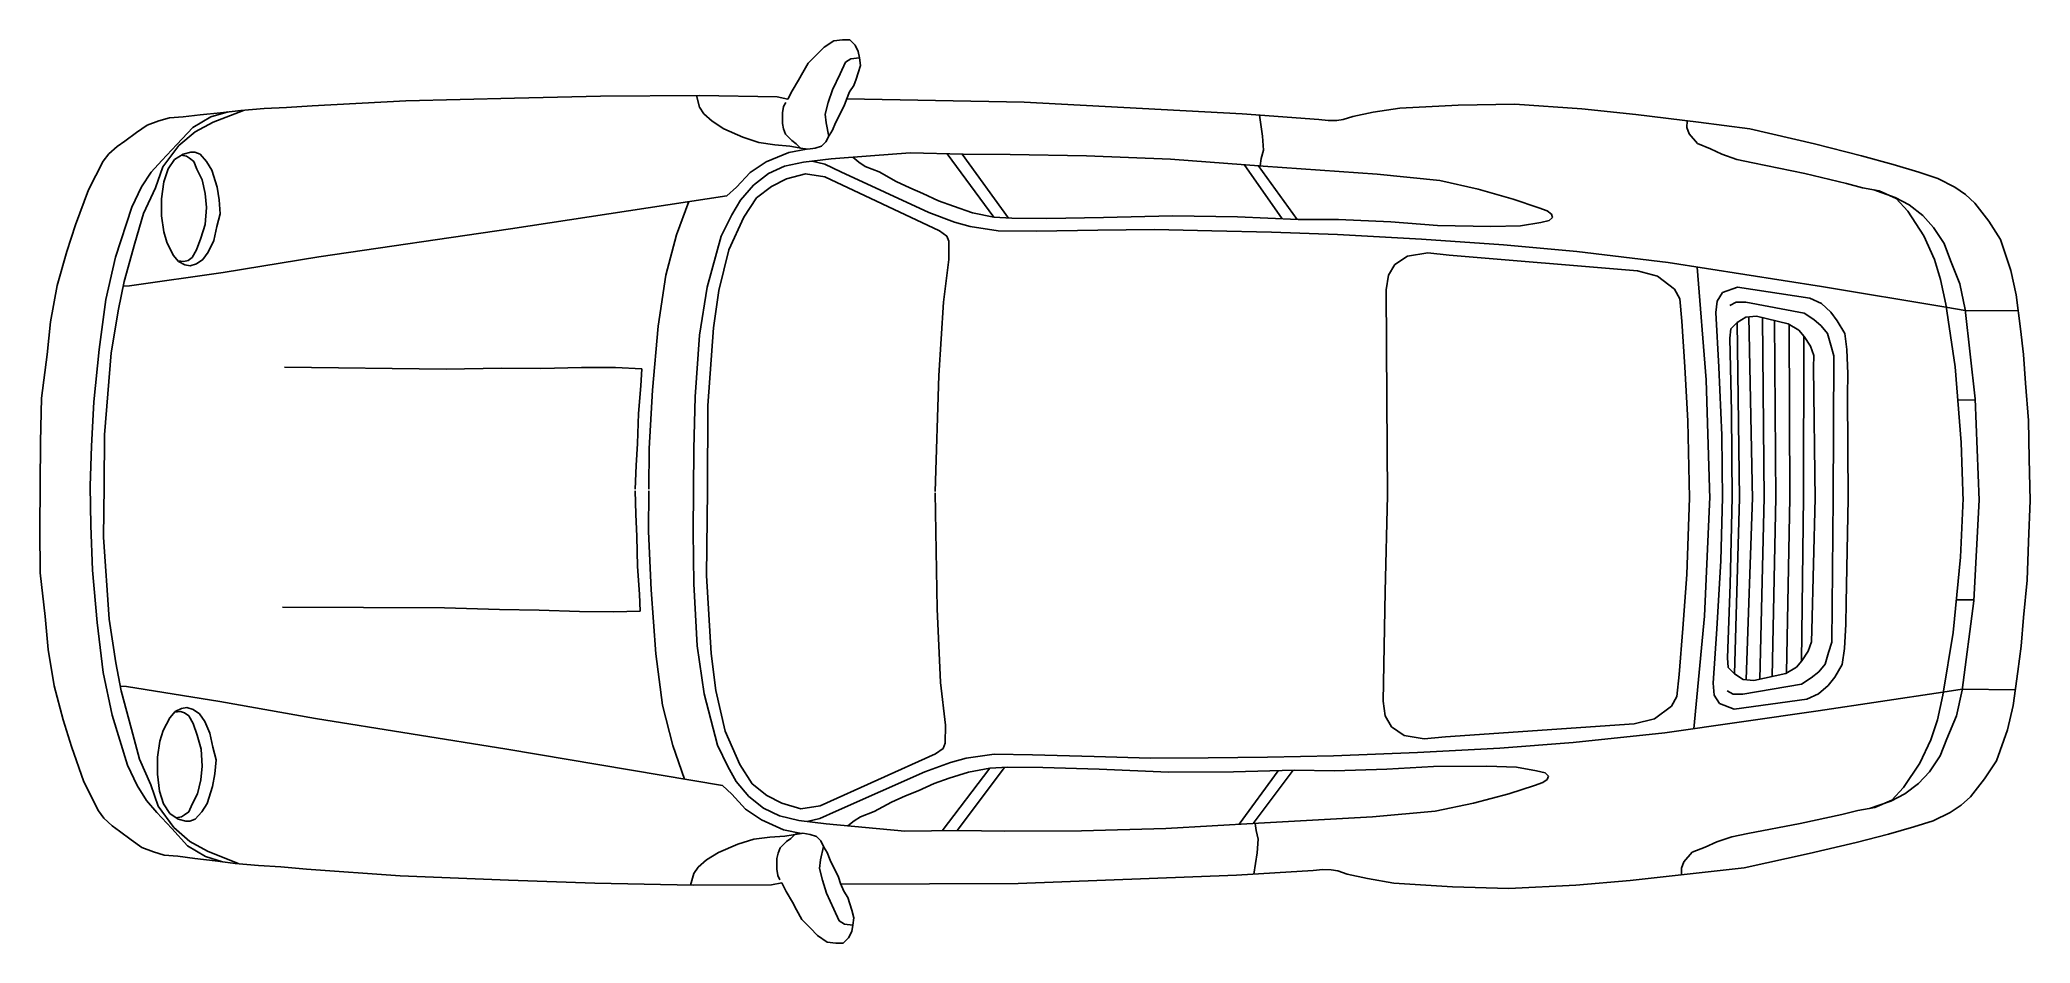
# Model space of a CAD drawing. Extents: x 0 to 424, y -97 to 96.
import ezdxf

# ---------------------------------------------------------------- set-up
doc = ezdxf.new("R2010")
doc.units = 0
doc.header["$MEASUREMENT"] = 0
doc.layers.get('0').update_dxf_attribs({"linetype": 'CONTINUOUS'})

msp = doc.modelspace()

# ---------------------------------------------------------------- linework, layer by layer
at = {"color": 0, "linetype": 'ByBlock'}
for p, q in [((165.93, 92.74), (167.52, 94.31)), ((167.52, 94.31), (169.57, 95.67)), ((169.57, 95.67), (171.38, 95.87)), ((171.38, 95.87), (172.96, 95.87)), ((172.96, 95.87), (174.1, 94.75)), ((174.1, 94.75), (174.77, 93.37)), ((174.77, 93.37), (175, 92.02)), ((162.96, 88.89), (164.11, 90.93)), ((164.11, 90.93), (165.93, 92.74)), ((170.89, 88.62), (172.04, 91.13)), ((172.04, 91.13), (173.18, 91.8)), ((173.18, 91.8), (175, 92.02)), ((175.2, 90.42), (174.75, 88.84)), ((175, 92.02), (175.2, 90.42)), ((159.75, 83.23), (160.66, 85.04)), ((160.66, 85.04), (162.05, 87.31)), ((162.05, 87.31), (162.96, 88.89)), ((168.37, 82.52), (169.29, 85.23)), ((169.29, 85.23), (170.89, 88.62)), ((173.83, 86.12), (172.92, 84.78)), ((174.28, 87.49), (173.83, 86.12)), ((174.75, 88.84), (174.28, 87.49)), ((37.3, 78.3), (43.82, 80.84)), ((38.91, 80.34), (43.22, 80.79)), ((43.22, 80.79), (48.19, 81.21)), ((48.19, 81.21), (52.96, 81.42)), ((52.96, 81.42), (58.4, 81.84)), ((58.4, 81.84), (78.36, 82.9)), ((78.36, 82.9), (101.5, 83.47)), ((101.5, 83.47), (119.85, 83.86)), ((119.85, 83.86), (140.94, 84.01)), ((140.93, 81.49), (140.26, 84)), ((141.83, 80.14), (140.93, 81.49)), ((140.94, 84.01), (157.5, 83.7)), ((157.5, 83.7), (159.75, 83.23)), ((158.62, 80.3), (158.83, 81.65)), ((158.83, 81.65), (159.3, 82.55)), ((167.69, 80.03), (168.37, 82.52)), ((171.77, 81.83), (169.94, 78.21)), ((172.24, 83.17), (171.77, 81.83)), ((172.92, 84.78), (172.24, 83.17)), ((172.3, 83.33), (210.09, 82.57)), ((210.09, 82.57), (256.56, 80.1)), ((284.45, 80.45), (290.12, 81.33)), ((290.12, 81.33), (302.59, 81.95)), ((302.59, 81.95), (314.61, 82.13)), ((314.61, 82.13), (328.89, 81.16)), ((328.89, 81.16), (340.44, 79.98)), ((20.97, 76.12), (23.25, 77.69)), ((23.25, 77.69), (25.74, 78.58)), ((25.74, 78.58), (28.03, 79.25)), ((28.03, 79.25), (30.96, 79.47)), ((29.58, 73.59), (32.99, 77.21)), ((30.96, 79.47), (34.58, 79.92)), ((32.99, 77.21), (36.86, 79.44)), ((33.46, 76.3), (37.3, 78.3)), ((34.58, 79.92), (38.91, 80.34)), ((36.86, 79.44), (40.5, 80.51)), ((143.64, 78.55), (141.83, 80.14)), ((146.12, 76.94), (143.64, 78.55)), ((150.2, 75.1), (146.12, 76.94)), ((158.61, 78.02), (158.62, 78.93)), ((158.81, 76.88), (158.61, 78.02)), ((158.62, 78.93), (158.62, 80.3)), ((159.28, 75.77), (158.81, 76.88)), ((167.89, 78.22), (167.69, 80.03)), ((168.48, 75.31), (167.89, 78.22)), ((169.26, 76.63), (168.58, 75.49)), ((169.94, 78.21), (169.26, 76.63)), ((256.56, 80.1), (272.88, 78.91)), ((260.85, 75.34), (260.22, 79.83)), ((272.88, 78.91), (274.9, 78.67)), ((274.9, 78.67), (276.72, 78.66)), ((276.72, 78.66), (278.09, 78.89)), ((278.09, 78.89), (280.14, 79.56)), ((280.14, 79.56), (284.45, 80.45)), ((340.44, 79.98), (353.8, 78.34)), ((351.31, 77.21), (351.32, 78.64)), ((351.77, 75.86), (351.31, 77.21)), ((353.8, 78.34), (364.68, 76.92)), ((364.68, 76.92), (378.5, 73.7)), ((15.06, 71.61), (16.88, 73.18)), ((16.88, 73.18), (18.47, 74.31)), ((18.47, 74.31), (20.97, 76.12)), ((26.38, 70.19), (29.58, 73.59)), ((26.61, 68.84), (30.02, 73.36)), ((30.02, 73.36), (33.46, 76.3)), ((153.59, 73.98), (150.2, 75.1)), ((156.99, 73.5), (153.59, 73.98)), ((160.17, 73.25), (156.99, 73.5)), ((160.62, 74.39), (159.28, 75.77)), ((159.93, 71.9), (163.74, 72.6)), ((163.74, 72.6), (160.17, 73.25)), ((161.52, 73.71), (160.62, 74.39)), ((162.42, 72.8), (161.52, 73.71)), ((164.03, 72.56), (162.42, 72.8)), ((165.61, 72.79), (164.03, 72.56)), ((166.96, 73.22), (165.61, 72.79)), ((167.87, 74.12), (166.96, 73.22)), ((168.58, 75.49), (167.87, 74.12)), ((260.59, 70.57), (261.07, 72.38)), ((261.07, 72.38), (260.85, 75.34)), ((353.57, 73.81), (351.77, 75.86)), ((356.29, 72.65), (353.57, 73.81)), ((358.77, 71.5), (356.29, 72.65)), ((378.5, 73.7), (388.46, 71.17)), ((10.73, 63.9), (13.92, 70.03)), ((13.92, 70.03), (15.06, 71.61)), ((24.12, 67.71), (26.38, 70.19)), ((25.01, 64.31), (26.61, 68.84)), ((26.83, 65.65), (27.75, 68.37)), ((27.75, 68.37), (29.1, 70.41)), ((29.1, 70.41), (30.92, 71.54)), ((31.62, 71.07), (30.5, 71.28)), ((30.92, 71.54), (32.53, 71.97)), ((32.29, 70.63), (31.62, 71.07)), ((33.2, 69.95), (32.29, 70.63)), ((32.53, 71.97), (33.44, 71.97)), ((33.86, 68.34), (33.2, 69.95)), ((33.44, 71.97), (34.55, 71.52)), ((34.99, 66.08), (33.86, 68.34)), ((34.55, 71.52), (35.92, 69.94)), ((35.92, 69.94), (37.05, 68.12)), ((37.05, 68.12), (38.15, 64.49)), ((151.75, 67.64), (155.16, 69.88)), ((155.16, 69.88), (159.93, 71.9)), ((155.61, 67.39), (159.01, 68.95)), ((159.01, 68.95), (163.11, 69.84)), ((163.11, 69.84), (169, 70.49)), ((164.93, 70.04), (167.64, 69.38)), ((167.64, 69.38), (171.03, 67.76)), ((169, 70.49), (177.39, 71.15)), ((174.9, 69.79), (173.6, 70.85)), ((176.24, 68.88), (174.9, 69.79)), ((179.19, 67.73), (176.24, 68.88)), ((177.39, 71.15), (185.79, 71.79)), ((185.79, 71.79), (197.11, 71.51)), ((203.64, 58.11), (193.72, 71.6)), ((206.77, 57.91), (196.88, 71.52)), ((197.11, 71.51), (207.09, 71.47)), ((207.09, 71.47), (223.41, 71.17)), ((223.41, 71.17), (241.31, 70.42)), ((241.31, 70.42), (261.05, 68.99)), ((265.06, 57.75), (256.96, 69.28)), ((268.26, 57.62), (259.92, 69.07)), ((260.36, 69.04), (260.59, 70.57)), ((261.05, 68.99), (285.3, 67.28)), ((361.93, 70.38), (358.77, 71.5)), ((365.35, 69.66), (361.93, 70.38)), ((376.43, 67.36), (365.35, 69.66)), ((388.46, 71.17), (395.27, 69.33)), ((395.27, 69.33), (400.71, 67.7)), ((7.98, 56.45), (10.73, 63.9)), ((19.99, 60.24), (22.06, 64.56)), ((22.06, 64.56), (24.12, 67.71)), ((22.5, 58.88), (25.01, 64.31)), ((26.35, 62.02), (26.83, 65.65)), ((35.65, 63.13), (34.99, 66.08)), ((38.15, 64.49), (38.6, 61.77)), ((146.76, 62.66), (148.79, 64.46)), ((148.79, 64.46), (151.75, 67.64)), ((149.68, 61.74), (152.42, 64.91)), ((152.42, 64.91), (155.61, 67.39)), ((153.1, 62.19), (156.28, 64.66)), ((156.28, 64.66), (159.47, 66.23)), ((159.47, 66.23), (163.54, 67.35)), ((163.54, 67.35), (167.63, 66.66)), ((167.63, 66.66), (192.07, 55.21)), ((171.03, 67.76), (189.81, 59.08)), ((182.81, 65.69), (179.19, 67.73)), ((185.76, 64.31), (182.81, 65.69)), ((188.48, 63.15), (185.76, 64.31)), ((285.3, 67.28), (298.66, 65.88)), ((298.66, 65.88), (306.82, 64.03)), ((306.82, 64.03), (314.29, 61.95)), ((385.28, 65.28), (376.43, 67.36)), ((388.67, 64.36), (385.28, 65.28)), ((392.29, 63.67), (388.67, 64.36)), ((395.68, 62.28), (391.15, 63.88)), ((395.91, 62.07), (392.29, 63.67)), ((400.71, 67.7), (404.77, 66.33)), ((404.77, 66.33), (408.39, 64.51)), ((408.39, 64.51), (410.66, 62.92)), ((16.55, 49.6), (19.99, 60.24)), ((26.33, 58.4), (26.35, 62.02)), ((35.63, 56.54), (35.87, 60.17)), ((35.87, 60.17), (35.65, 63.13)), ((38.6, 61.77), (38.82, 58.81)), ((100.68, 55.6), (146.76, 62.66)), ((136.05, 54.31), (138.65, 61.41)), ((147.85, 58.58), (149.68, 61.74)), ((150.37, 58.11), (153.1, 62.19)), ((191.86, 61.56), (188.48, 63.15)), ((195.02, 60.41), (191.86, 61.56)), ((199.11, 59.04), (195.02, 60.41)), ((314.29, 61.95), (319.73, 60.11)), ((319.73, 60.11), (321.54, 59.43)), ((321.54, 59.43), (322.44, 58.75)), ((398.63, 60.69), (395.68, 62.28)), ((398.39, 59.34), (395.91, 62.07)), ((401.57, 58.42), (398.63, 60.69)), ((410.66, 62.92), (412.67, 61.09)), ((412.67, 61.09), (415.61, 57.22)), ((6.14, 50.79), (7.98, 56.45)), ((20.66, 52.54), (22.5, 58.88)), ((26.78, 55), (26.33, 58.4)), ((34.71, 53.62), (35.63, 56.54)), ((38.11, 56.09), (37.43, 53.14)), ((38.82, 58.81), (38.11, 56.09)), ((59.85, 49.65), (100.68, 55.6)), ((145.58, 54.06), (147.85, 58.58)), ((147.15, 51.1), (150.37, 58.11)), ((189.81, 59.08), (195.24, 57.01)), ((192.07, 55.21), (193.65, 54.06)), ((195.24, 57.01), (198.63, 56.09)), ((198.63, 56.09), (204.53, 55.16)), ((203.64, 58.11), (199.11, 59.04)), ((207.5, 57.87), (203.64, 58.11)), ((204.53, 55.16), (212.7, 55.12)), ((214.96, 57.83), (207.5, 57.87)), ((212.7, 55.12), (225.83, 55.3)), ((226.98, 58.02), (214.96, 57.83)), ((225.83, 55.3), (237.86, 55.48)), ((241.73, 58.39), (226.98, 58.02)), ((237.86, 55.48), (250.11, 55.2)), ((255.56, 58.13), (241.73, 58.39)), ((250.11, 55.2), (262.81, 54.91)), ((268.47, 57.61), (255.56, 58.13)), ((277.09, 57.57), (268.47, 57.61)), ((288.21, 57.08), (277.09, 57.57)), ((298.18, 56.34), (288.21, 57.08)), ((309.5, 56.09), (298.18, 56.34)), ((315.85, 56.27), (309.5, 56.09)), ((320.16, 56.95), (315.85, 56.27)), ((321.97, 57.38), (320.16, 56.95)), ((322.67, 58.05), (321.97, 57.38)), ((322.44, 58.75), (322.67, 58.05)), ((401.76, 54.09), (398.39, 59.34)), ((403.82, 55.9), (401.57, 58.42)), ((406.08, 52.49), (403.82, 55.9)), ((415.61, 57.22), (418.08, 53.35)), ((18.34, 44.39), (20.66, 52.54)), ((27.45, 52.74), (26.78, 55)), ((28.81, 50.02), (27.45, 52.74)), ((32.88, 49.53), (33.79, 51.11)), ((33.79, 51.11), (34.71, 53.62)), ((37.43, 53.14), (36.27, 50.66)), ((133.76, 45.71), (136.05, 54.31)), ((142.58, 43.19), (145.58, 54.06)), ((145.07, 42.48), (147.15, 51.1)), ((193.65, 54.06), (194.08, 52.95)), ((194.08, 52.95), (194.07, 49.09)), ((262.81, 54.91), (276.85, 54.41)), ((276.85, 54.41), (294.75, 53.43)), ((294.75, 53.43), (312.21, 52.21)), ((312.21, 52.21), (327.85, 50.78)), ((404.02, 49.11), (401.76, 54.09)), ((407.42, 48.86), (406.08, 52.49)), ((418.08, 53.35), (420.34, 46.76)), ((4.06, 43.54), (6.14, 50.79)), ((14.47, 40.54), (16.55, 49.6)), ((29.92, 48.64), (28.81, 50.02)), ((29.8, 48.78), (31.06, 48.63)), ((31.29, 47.96), (29.92, 48.64)), ((31.06, 48.63), (31.97, 48.86)), ((32.43, 47.72), (31.29, 47.96)), ((31.97, 48.86), (32.88, 49.53)), ((33.78, 48.18), (32.43, 47.72)), ((35.15, 49.08), (33.78, 48.18)), ((36.27, 50.66), (35.15, 49.08)), ((39.44, 46.34), (59.85, 49.65)), ((194.07, 49.09), (192.91, 40.02)), ((287.69, 45.74), (289.08, 48.01)), ((289.08, 48.01), (291.8, 49.81)), ((291.8, 49.81), (296.11, 50.47)), ((296.11, 50.47), (300.64, 49.98)), ((300.64, 49.98), (340.76, 46.65)), ((327.85, 50.78), (347.33, 48.44)), ((340.76, 46.65), (345.06, 45.49)), ((347.33, 48.44), (379.95, 43.3)), ((355.38, 23.45), (353.49, 47.47)), ((405.35, 44.8), (404.02, 49.11)), ((409.44, 43.88), (407.42, 48.86)), ((420.34, 46.76), (421.45, 41.54)), ((2.66, 35.82), (4.06, 43.54)), ((17.18, 38.48), (18.34, 44.39)), ((18.15, 43.39), (19.48, 43.48)), ((19.48, 43.48), (39.44, 46.34)), ((132.13, 34.84), (133.76, 45.71)), ((140.96, 32.99), (142.58, 43.19)), ((143.92, 34.55), (145.07, 42.48)), ((287.24, 42.58), (287.69, 45.74)), ((287.35, 19.21), (287.24, 42.58)), ((345.06, 45.49), (348.68, 42.76)), ((348.68, 42.76), (349.81, 40.71)), ((358.88, 42.04), (362.05, 43.17)), ((362.05, 43.17), (377.45, 40.82)), ((379.95, 43.3), (406.47, 38.89)), ((406.47, 39.56), (405.35, 44.8)), ((410.56, 38.43), (409.44, 43.88)), ((13.07, 29.9), (14.47, 40.54)), ((15.56, 29.21), (17.18, 38.48)), ((192.91, 40.02), (191.94, 24.38)), ((349.81, 40.71), (350.23, 35.96)), ((357.49, 37.75), (357.73, 40.23)), ((357.73, 40.23), (358.88, 42.04)), ((360.45, 39.31), (361.8, 39.98)), ((361.8, 39.98), (363.85, 39.97)), ((363.85, 39.97), (376.3, 37.67)), ((377.45, 40.82), (379.94, 39.67)), ((379.94, 39.67), (381.98, 37.85)), ((408.46, 26.18), (406.47, 39.56)), ((406.47, 38.89), (410.56, 38.2)), ((412.73, 19.38), (410.56, 38.43)), ((410.56, 38.2), (421.86, 38.15)), ((421.45, 41.54), (422.33, 34.29)), ((1.95, 28.81), (2.66, 35.82)), ((130.93, 21.24), (132.13, 34.84)), ((142.71, 18), (143.92, 34.55)), ((350.23, 35.96), (350.86, 26.19)), ((358.11, 26.16), (357.49, 37.75)), ((360.42, 32.29), (360.66, 34.31)), ((360.66, 34.31), (362.02, 35.68)), ((362.02, 35.68), (363.83, 36.81)), ((362.53, -1.74), (362.02, 35.68)), ((363.83, 36.81), (366.11, 37.01)), ((365.25, -1.98), (364.48, 36.87)), ((366.11, 37.01), (372.9, 35.4)), ((367.76, -1.99), (367.37, 36.71)), ((370.25, -2), (369.99, 36.09)), ((372.9, 35.4), (375.17, 34.04)), ((373.21, -2.02), (373.09, 35.29)), ((375.17, 34.04), (376.28, 32.67)), ((376.3, 37.67), (378.34, 36.29)), ((378.34, 36.29), (379.92, 34.93)), ((379.92, 34.93), (381.28, 33.32)), ((381.98, 37.85), (383.34, 36.03)), ((383.34, 36.03), (384.91, 33.3)), ((422.33, 34.29), (422.98, 28.84)), ((11.89, 18.79), (13.07, 29.9)), ((140, 19.83), (140.96, 32.99)), ((360.79, 16.64), (360.42, 32.29)), ((376.13, -2.23), (376.2, 32.77)), ((376.28, 32.67), (377.64, 30.61)), ((377.64, 30.61), (378.31, 28.59)), ((381.28, 33.32), (381.95, 30.83)), ((381.95, 30.83), (382.61, 28.57)), ((384.91, 33.3), (385.34, 29.91)), ((385.34, 29.91), (385.55, 24.7)), ((0.78, 19.51), (1.95, 28.81)), ((14.14, 11.76), (15.56, 29.21)), ((86.95, 25.73), (52.5, 26.11)), ((98.75, 25.91), (86.95, 25.73)), ((107.14, 25.87), (98.75, 25.91)), ((115.77, 26.07), (107.14, 25.87)), ((123.02, 26.04), (115.77, 26.07)), ((128.67, 25.78), (123.02, 26.04)), ((128.45, 22.16), (128.67, 25.78)), ((350.86, 26.19), (351.51, 14.63)), ((358.75, 11.65), (358.11, 26.16)), ((378.31, 28.59), (378.3, 26.08)), ((378.3, 26.08), (378.65, -2.04)), ((382.61, 28.57), (382.48, -2.05)), ((409.74, 10.09), (408.46, 26.18)), ((422.98, 28.84), (423.4, 22.73)), ((127.96, 16.25), (128.45, 22.16)), ((130.21, 8.78), (130.93, 21.24)), ((191.94, 24.38), (191.14, -0.34)), ((356.18, -1.94), (355.38, 23.45)), ((385.55, 24.7), (385.53, 20.16)), ((423.4, 22.73), (424.06, 14.79)), ((0.53, 10.23), (0.78, 19.51)), ((11.41, 9.28), (11.89, 18.79)), ((139.72, 8.74), (140, 19.83)), ((142.63, -0.13), (142.71, 18)), ((287.5, -1.19), (287.35, 19.21)), ((385.53, 20.16), (385.67, -2.07)), ((409.02, 19.17), (412.74, 19.14)), ((413.55, -2.19), (412.73, 19.38)), ((127.7, 9.9), (127.96, 16.25)), ((351.51, 14.63), (351.88, -1.69)), ((360.95, -1.96), (360.79, 16.64)), ((424.06, 14.79), (424.23, 6.63)), ((0.49, 0.93), (0.53, 10.23)), ((11.14, 0.89), (11.41, 9.28)), ((14.09, 0.87), (14.14, 11.76)), ((127.47, 5.16), (127.7, 9.9)), ((130.17, 0.15), (130.21, 8.78)), ((139.68, -0.12), (139.72, 8.74)), ((358.9, -1.95), (358.75, 11.65)), ((410.15, -2.38), (409.74, 10.09)), ((127.22, 0.16), (127.47, 5.16)), ((424.23, 6.63), (424.43, -2.23)), ((0.49, 0.93), (0.39, -8.37)), ((11.14, 0.82), (11.28, -7.58)), ((14.09, 0.79), (13.98, -10.1)), ((127.21, -0.19), (127.39, -5.19)), ((130.17, -0.22), (130.07, -8.85)), ((139.68, -0.09), (139.58, -8.95)), ((142.63, -0.12), (142.44, -18.26)), ((191.57, -25.37), (191.13, -0.64)), ((287.5, -1.23), (287.04, -21.62)), ((351.27, -18.01), (351.88, -1.69)), ((356.19, -1.5), (355.01, -26.88)), ((358.91, -1.53), (358.55, -15.13)), ((360.95, -1.55), (360.52, -20.15)), ((362.53, -1.8), (361.46, -39.21)), ((365.25, -1.6), (363.9, -40.43)), ((367.77, -1.62), (366.8, -40.32)), ((370.25, -1.65), (369.43, -39.74)), ((373.21, -1.68), (372.53, -38.98)), ((376.14, -1.51), (375.68, -36.51)), ((377.88, -29.85), (378.65, -1.74)), ((382.16, -32.41), (382.48, -1.78)), ((385.2, -24.04), (385.67, -1.82)), ((410.16, -1.87), (409.56, -14.33)), ((413.55, -2.11), (412.41, -23.66)), ((424.1, -11.09), (424.43, -2.23)), ((0.39, -8.37), (0.5, -17.65)), ((11.28, -7.58), (11.62, -17.09)), ((127.39, -5.19), (127.55, -9.94)), ((13.98, -10.1), (15.14, -27.57)), ((127.55, -9.94), (127.72, -16.29)), ((130.07, -8.85), (130.62, -21.32)), ((139.58, -8.95), (139.7, -20.04)), ((423.81, -19.25), (424.1, -11.09)), ((127.72, -16.29), (128.12, -22.2)), ((358.55, -15.13), (357.7, -29.63)), ((409.56, -14.33), (408.04, -30.4)), ((0.5, -17.65), (1.54, -26.96)), ((11.62, -17.09), (12.64, -28.22)), ((139.7, -20.04), (140.46, -33.22)), ((142.44, -18.26), (143.4, -34.83)), ((350.44, -29.55), (351.27, -18.01)), ((360.52, -20.15), (359.91, -35.8)), ((423.02, -27.17), (423.81, -19.25)), ((86.58, -25.15), (52.11, -25.01)), ((98.36, -25.51), (86.58, -25.15)), ((128.12, -22.2), (128.29, -25.83)), ((130.62, -21.32), (131.61, -34.93)), ((192.31, -41.03), (191.57, -25.37)), ((287.04, -21.62), (286.59, -44.99)), ((385.15, -28.58), (385.2, -24.04)), ((408.7, -23.4), (412.42, -23.43)), ((412.41, -23.66), (409.95, -42.68)), ((1.54, -26.96), (2.14, -33.99)), ((12.64, -28.22), (13.87, -38.88)), ((15.14, -27.57), (16.62, -36.87)), ((106.76, -25.6), (98.36, -25.51)), ((115.38, -25.92), (106.76, -25.6)), ((122.64, -26), (115.38, -25.92)), ((128.29, -25.83), (122.64, -26)), ((349.67, -39.31), (350.44, -29.55)), ((355.01, -26.88), (352.76, -50.87)), ((357.7, -29.63), (356.9, -41.21)), ((384.86, -33.78), (385.15, -28.58)), ((422.52, -33.28), (423.02, -27.17)), ((140.46, -33.22), (141.94, -43.44)), ((377.16, -34.37), (377.85, -32.36)), ((377.85, -32.36), (377.88, -29.85)), ((381.46, -34.65), (382.16, -32.41)), ((384.38, -37.17), (384.86, -33.78)), ((408.04, -30.4), (405.85, -43.75)), ((421.79, -38.71), (422.52, -33.28)), ((2.14, -33.99), (3.43, -41.72)), ((16.62, -36.87), (17.69, -42.78)), ((131.61, -34.93), (133.07, -45.83)), ((143.4, -34.83), (144.43, -42.77)), ((359.91, -35.8), (360.12, -37.82)), ((360.12, -37.82), (361.46, -39.21)), ((372.34, -39.09), (374.64, -37.77)), ((374.64, -37.77), (375.76, -36.41)), ((375.76, -36.41), (377.16, -34.37)), ((379.37, -38.73), (380.76, -37.13)), ((380.76, -37.13), (381.46, -34.65)), ((382.78, -39.88), (384.38, -37.17)), ((3.43, -41.72), (5.4, -49)), ((13.87, -38.88), (15.82, -47.97)), ((17.51, -41.78), (18.84, -41.89)), ((18.84, -41.89), (38.76, -45.06)), ((193.33, -50.11), (192.31, -41.03)), ((349.17, -44.05), (349.67, -39.31)), ((356.9, -41.21), (357.11, -43.7)), ((361.46, -39.21), (363.26, -40.37)), ((363.22, -43.53), (375.71, -41.41)), ((363.26, -40.37), (365.54, -40.6)), ((365.54, -40.6), (372.34, -39.09)), ((375.71, -41.41), (377.77, -40.06)), ((377.77, -40.06), (379.37, -38.73)), ((379.32, -43.47), (381.38, -41.68)), ((381.38, -41.68), (382.78, -39.88)), ((420.8, -45.96), (421.79, -38.71)), ((17.69, -42.78), (19.89, -50.97)), ((30.58, -46.55), (29.2, -47.21)), ((31.73, -46.33), (30.58, -46.55)), ((33.07, -46.81), (31.73, -46.33)), ((38.76, -45.06), (59.12, -48.67)), ((133.07, -45.83), (135.24, -54.46)), ((141.94, -43.44), (144.77, -54.35)), ((144.43, -42.77), (146.38, -51.42)), ((286.59, -44.99), (286.99, -48.15)), ((344.36, -48.77), (348.01, -46.09)), ((348.01, -46.09), (349.17, -44.05)), ((357.11, -43.7), (358.23, -45.52)), ((358.23, -45.52), (361.38, -46.7)), ((359.84, -42.82), (361.18, -43.51)), ((361.18, -43.51), (363.22, -43.53)), ((361.38, -46.7), (376.82, -44.58)), ((376.82, -44.58), (379.32, -43.47)), ((379.28, -47.09), (405.85, -43.08)), ((405.85, -43.75), (404.65, -48.97)), ((405.85, -43.08), (409.96, -42.45)), ((409.95, -42.68), (408.75, -48.11)), ((409.96, -42.45), (421.26, -42.57)), ((419.61, -51.15), (420.8, -45.96)), ((5.4, -49), (7.15, -54.69)), ((15.82, -47.97), (19.1, -58.66)), ((28.07, -48.57), (26.67, -51.28)), ((29.2, -47.21), (28.07, -48.57)), ((29.09, -47.35), (30.34, -47.22)), ((30.34, -47.22), (31.25, -47.46)), ((31.25, -47.46), (32.15, -48.15)), ((32.15, -48.15), (33.04, -49.74)), ((33.04, -49.74), (33.92, -52.26)), ((34.43, -47.73), (33.07, -46.81)), ((35.53, -49.32), (34.43, -47.73)), ((36.64, -51.82), (35.53, -49.32)), ((59.12, -48.67), (99.86, -55.22)), ((193.28, -53.97), (193.33, -50.11)), ((286.99, -48.15), (288.34, -50.45)), ((288.34, -50.45), (291.04, -52.29)), ((299.88, -52.59), (340.04, -49.86)), ((340.04, -49.86), (344.36, -48.77)), ((346.58, -51.75), (379.28, -47.09)), ((404.65, -48.97), (403.26, -53.26)), ((408.75, -48.11), (406.65, -53.06)), ((7.15, -54.69), (9.79, -62.19)), ((19.89, -50.97), (21.63, -57.34)), ((25.97, -53.52), (25.47, -56.91)), ((26.67, -51.28), (25.97, -53.52)), ((33.92, -52.26), (34.79, -55.2)), ((37.28, -54.78), (36.64, -51.82)), ((37.95, -57.51), (37.28, -54.78)), ((135.24, -54.46), (137.73, -61.6)), ((144.77, -54.35), (146.98, -58.91)), ((146.38, -51.42), (149.5, -58.47)), ((191.24, -56.2), (192.83, -55.08)), ((192.83, -55.08), (193.28, -53.97)), ((291.04, -52.29), (295.34, -53.01)), ((293.93, -55.95), (311.41, -55)), ((295.34, -53.01), (299.88, -52.59)), ((311.41, -55), (327.07, -53.79)), ((327.07, -53.79), (346.58, -51.75)), ((403.26, -53.26), (400.92, -58.21)), ((406.65, -53.06), (405.27, -56.67)), ((417.25, -57.71), (419.61, -51.15)), ((19.1, -58.66), (21.1, -63.01)), ((21.63, -57.34), (24.06, -62.81)), ((25.47, -56.91), (25.43, -60.54)), ((34.99, -58.83), (34.72, -61.78)), ((34.79, -55.2), (34.99, -58.83)), ((37.69, -60.46), (37.95, -57.51)), ((99.86, -55.22), (145.82, -62.97)), ((146.98, -58.91), (148.76, -62.09)), ((149.5, -58.47), (152.17, -62.6)), ((166.63, -67.28), (191.24, -56.2)), ((188.92, -60.03), (194.38, -58.05)), ((202.76, -59.28), (192.65, -72.61)), ((194.38, -58.05), (197.78, -57.18)), ((205.9, -59.12), (195.8, -72.58)), ((197.78, -57.18), (203.7, -56.33)), ((202.76, -59.28), (198.22, -60.13)), ((206.63, -59.08), (202.76, -59.28)), ((203.7, -56.33), (211.86, -56.42)), ((214.09, -59.16), (206.63, -59.08)), ((211.86, -56.42), (225, -56.79)), ((226.11, -59.53), (214.09, -59.16)), ((225, -56.79), (237.02, -57.15)), ((237.02, -57.15), (249.27, -57.05)), ((249.27, -57.05), (261.97, -56.96)), ((261.97, -56.96), (276.02, -56.67)), ((276.02, -56.67), (293.93, -55.95)), ((297.32, -58.91), (287.34, -59.51)), ((308.64, -58.83), (297.32, -58.91)), ((314.99, -59.1), (308.64, -58.83)), ((319.28, -59.85), (314.99, -59.1)), ((400.92, -58.21), (397.47, -63.41)), ((405.27, -56.67), (402.95, -60.04)), ((414.73, -61.54), (417.25, -57.71)), ((9.79, -62.19), (12.89, -68.36)), ((21.1, -63.01), (23.12, -66.19)), ((24.06, -62.81), (25.59, -67.36)), ((25.43, -60.54), (25.86, -64.17)), ((34.72, -61.78), (34.02, -64.73)), ((36.04, -66.79), (37.19, -63.18)), ((37.19, -63.18), (37.69, -60.46)), ((145.82, -62.97), (147.82, -64.8)), ((148.76, -62.09), (151.44, -65.31)), ((152.17, -62.6), (155.31, -65.12)), ((170.02, -68.44), (188.92, -60.03)), ((190.94, -62.54), (187.53, -64.09)), ((194.11, -61.44), (190.94, -62.54)), ((198.22, -60.13), (194.11, -61.44)), ((240.84, -60.12), (226.11, -59.53)), ((254.68, -60.06), (240.84, -60.12)), ((267.59, -59.74), (254.68, -60.06)), ((264.18, -59.82), (255.92, -71.24)), ((267.38, -59.74), (258.87, -71.07)), ((276.22, -59.83), (267.59, -59.74)), ((287.34, -59.51), (276.22, -59.83)), ((313.35, -64.76), (318.81, -63.01)), ((318.81, -63.01), (320.63, -62.35)), ((321.09, -60.31), (319.28, -59.85)), ((320.63, -62.35), (321.54, -61.69)), ((321.79, -60.99), (321.09, -60.31)), ((321.54, -61.69), (321.79, -60.99)), ((397.47, -63.41), (394.96, -66.1)), ((400.67, -62.53), (397.69, -64.76)), ((402.95, -60.04), (400.67, -62.53)), ((411.73, -65.37), (414.73, -61.54)), ((23.12, -66.19), (25.35, -68.7)), ((25.59, -67.36), (28.94, -71.93)), ((25.86, -64.17), (26.74, -66.9)), ((26.74, -66.9), (28.06, -68.96)), ((32.85, -66.97), (32.16, -68.57)), ((34.02, -64.73), (32.85, -66.97)), ((34.88, -68.6), (36.04, -66.79)), ((147.82, -64.8), (150.74, -68.02)), ((151.44, -65.31), (154.6, -67.83)), ((154.6, -67.83), (157.98, -69.45)), ((155.31, -65.12), (158.48, -66.73)), ((158.48, -66.73), (162.53, -67.91)), ((162.53, -67.91), (166.63, -67.28)), ((181.83, -66.54), (178.18, -68.52)), ((184.79, -65.2), (181.83, -66.54)), ((187.53, -64.09), (184.79, -65.2)), ((297.66, -68.45), (305.84, -66.73)), ((305.84, -66.73), (313.35, -64.76)), ((391.31, -67.64), (387.68, -68.28)), ((394.72, -66.31), (390.17, -67.84)), ((394.96, -66.1), (391.31, -67.64)), ((397.69, -64.76), (394.72, -66.31)), ((407.39, -68.72), (409.69, -67.16)), ((409.69, -67.16), (411.73, -65.37)), ((12.89, -68.36), (14.01, -69.95)), ((14.01, -69.95), (15.81, -71.55)), ((15.81, -71.55), (17.37, -72.71)), ((25.35, -68.7), (28.5, -72.15)), ((28.06, -68.96), (29.86, -70.12)), ((28.94, -71.93), (32.33, -74.92)), ((30.57, -69.66), (29.45, -69.85)), ((29.86, -70.12), (31.47, -70.58)), ((31.25, -69.23), (30.57, -69.66)), ((32.16, -68.57), (31.25, -69.23)), ((31.47, -70.58), (32.37, -70.59)), ((32.37, -70.59), (33.49, -70.16)), ((33.49, -70.16), (34.88, -68.6)), ((150.74, -68.02), (154.11, -70.31)), ((154.11, -70.31), (158.86, -72.41)), ((157.98, -69.45), (162.07, -70.4)), ((162.07, -70.4), (167.94, -71.13)), ((163.88, -70.62), (166.6, -70.01)), ((166.6, -70.01), (170.02, -68.44)), ((167.94, -71.13), (176.33, -71.92)), ((173.85, -70.52), (172.53, -71.57)), ((175.21, -69.63), (173.85, -70.52)), ((178.18, -68.52), (175.21, -69.63)), ((176.33, -71.92), (184.71, -72.69)), ((240.25, -72.14), (260.01, -71)), ((259.31, -71.04), (259.52, -72.58)), ((260.01, -71), (284.28, -69.66)), ((284.28, -69.66), (297.66, -68.45)), ((375.39, -71.1), (364.28, -73.23)), ((384.28, -69.15), (375.39, -71.1)), ((387.68, -68.28), (384.28, -69.15)), ((394.21, -73.35), (399.67, -71.8)), ((399.67, -71.8), (403.75, -70.5)), ((403.75, -70.5), (407.39, -68.72)), ((17.37, -72.71), (19.84, -74.55)), ((19.84, -74.55), (22.1, -76.15)), ((22.1, -76.15), (24.58, -77.09)), ((28.5, -72.15), (31.85, -75.82)), ((31.85, -75.82), (35.69, -78.11)), ((32.33, -74.92), (36.14, -76.98)), ((149.08, -75.47), (144.97, -77.24)), ((152.49, -74.39), (149.08, -75.47)), ((155.89, -73.96), (152.49, -74.39)), ((159.08, -73.76), (155.89, -73.96)), ((158.14, -76.26), (157.66, -77.37)), ((159.5, -74.9), (158.14, -76.26)), ((158.86, -72.41), (162.65, -73.17)), ((162.65, -73.17), (159.08, -73.76)), ((160.42, -74.24), (159.5, -74.9)), ((161.33, -73.34), (160.42, -74.24)), ((162.94, -73.13), (161.33, -73.34)), ((164.52, -73.38), (162.94, -73.13)), ((165.86, -73.83), (164.52, -73.38)), ((166.76, -74.75), (165.86, -73.83)), ((167.35, -75.94), (166.72, -78.84)), ((167.45, -76.13), (166.76, -74.75)), ((168.11, -77.28), (167.45, -76.13)), ((184.71, -72.69), (196.04, -72.57)), ((196.04, -72.57), (206.01, -72.68)), ((206.01, -72.68), (222.34, -72.62)), ((222.34, -72.62), (240.25, -72.14)), ((259.52, -72.58), (259.97, -74.4)), ((259.97, -74.4), (259.71, -77.35)), ((355.18, -76.09), (352.45, -77.2)), ((357.68, -74.98), (355.18, -76.09)), ((360.85, -73.9), (357.68, -74.98)), ((364.28, -73.23), (360.85, -73.9)), ((377.37, -77.47), (387.37, -75.09)), ((387.37, -75.09), (394.21, -73.35)), ((24.58, -77.09), (26.85, -77.79)), ((26.85, -77.79), (29.78, -78.05)), ((29.78, -78.05), (33.4, -78.56)), ((33.4, -78.56), (37.72, -79.04)), ((35.69, -78.11), (39.31, -79.23)), ((36.14, -76.98), (42.63, -79.62)), ((37.72, -79.04), (42.02, -79.56)), ((42.02, -79.56), (46.99, -80.05)), ((46.99, -80.05), (51.75, -80.33)), ((51.75, -80.33), (57.19, -80.83)), ((140.63, -80.38), (139.71, -81.71)), ((142.46, -78.82), (140.63, -80.38)), ((144.97, -77.24), (142.46, -78.82)), ((157.43, -79.42), (157.42, -80.79)), ((157.44, -78.51), (157.43, -79.42)), ((157.66, -77.37), (157.44, -78.51)), ((166.72, -78.84), (166.49, -80.65)), ((168.76, -78.86), (168.11, -77.28)), ((170.54, -82.51), (168.76, -78.86)), ((259.71, -77.35), (259.01, -81.83)), ((350.61, -79.23), (350.13, -80.57)), ((352.45, -77.2), (350.61, -79.23)), ((352.61, -81.74), (363.5, -80.48)), ((363.5, -80.48), (377.37, -77.47)), ((57.19, -80.83), (77.13, -82.19)), ((77.13, -82.19), (100.26, -83.11)), ((100.26, -83.11), (118.6, -83.77)), ((118.6, -83.77), (139.68, -84.23)), ((139.71, -81.71), (139, -84.21)), ((139.68, -84.23), (156.24, -84.17)), ((156.24, -84.17), (158.5, -83.73)), ((157.42, -80.79), (157.61, -82.14)), ((157.61, -82.14), (158.07, -83.05)), ((158.5, -83.73), (159.39, -85.55)), ((166.49, -80.65), (167.14, -83.15)), ((167.14, -83.15), (168.02, -85.88)), ((170.99, -83.86), (170.54, -82.51)), ((171.65, -85.48), (170.99, -83.86)), ((171.05, -84.02), (208.85, -83.83)), ((208.85, -83.83), (255.35, -82.05)), ((255.35, -82.05), (271.69, -81.11)), ((271.69, -81.11), (273.71, -80.89)), ((273.71, -80.89), (275.53, -80.91)), ((275.53, -80.91), (276.9, -81.16)), ((276.9, -81.16), (278.94, -81.86)), ((278.94, -81.86), (283.23, -82.81)), ((283.23, -82.81), (288.89, -83.78)), ((288.89, -83.78), (301.35, -84.58)), ((301.35, -84.58), (313.37, -84.95)), ((313.37, -84.95), (327.65, -84.19)), ((327.65, -84.19), (339.22, -83.18)), ((339.22, -83.18), (352.61, -81.74)), ((350.13, -80.57), (350.12, -82.01)), ((159.39, -85.55), (160.74, -87.85)), ((160.74, -87.85), (161.63, -89.44)), ((168.02, -85.88), (169.56, -89.29)), ((172.54, -86.83), (171.65, -85.48)), ((172.97, -88.21), (172.54, -86.83)), ((173.42, -89.56), (172.97, -88.21)), ((161.63, -89.44), (162.75, -91.5)), ((162.75, -91.5), (164.54, -93.33)), ((169.56, -89.29), (170.67, -91.81)), ((170.67, -91.81), (171.81, -92.5)), ((171.81, -92.5), (173.62, -92.75)), ((173.37, -94.1), (173.62, -92.75)), ((173.84, -91.15), (173.42, -89.56)), ((173.62, -92.75), (173.84, -91.15)), ((164.54, -93.33), (166.1, -94.93)), ((166.1, -94.93), (168.14, -96.32)), ((168.14, -96.32), (169.95, -96.55)), ((169.95, -96.55), (171.53, -96.57)), ((171.53, -96.57), (172.68, -95.46)), ((172.68, -95.46), (173.37, -94.1))]:
    msp.add_line(p, q, dxfattribs=at)

doc.saveas('drawing.dxf')
